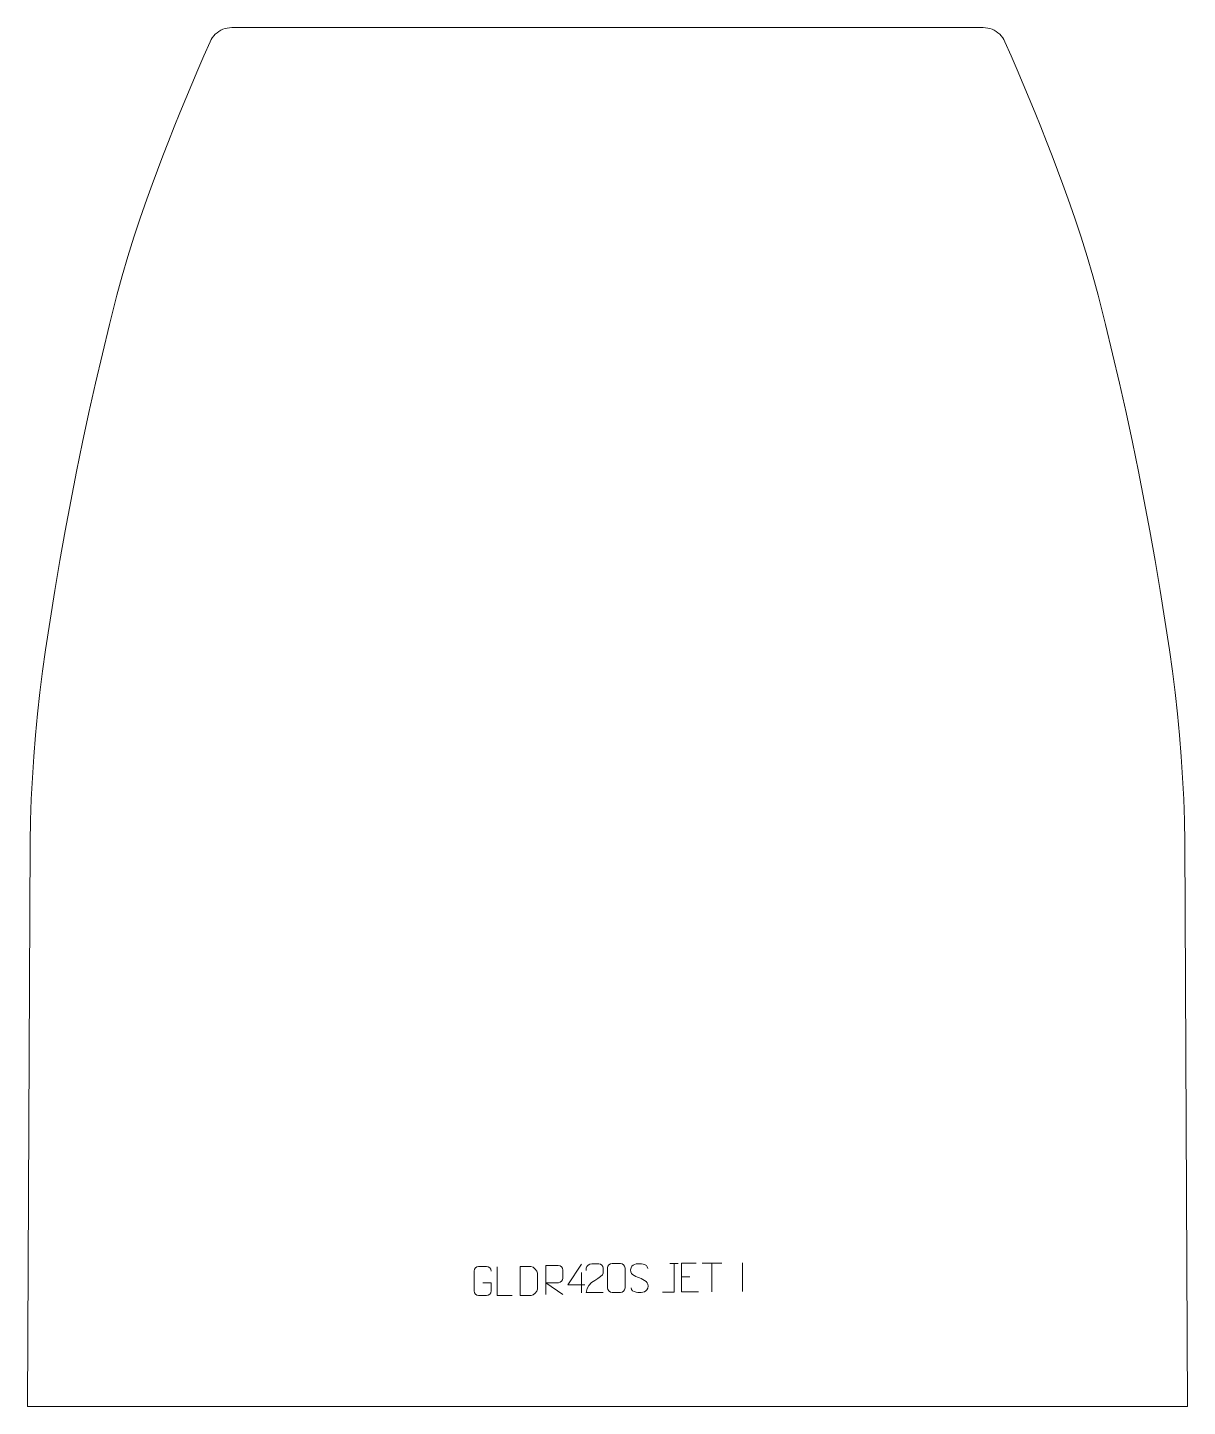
# Model space of a CAD drawing. Header units: millimetres. Extents: x -486 to 519, y 592 to 1787.
import ezdxf

# ---------------------------------------------------------------- set-up
doc = ezdxf.new("R2010")
doc.units = ezdxf.units.MM
doc.header["$MEASUREMENT"] = 0
doc.layers.add('layer 1', color=7, linetype='Continuous')

msp = doc.modelspace()

# ---------------------------------------------------------------- linework, layer by layer
at = {"layer": 'layer 1', "color": 242, "lineweight": 9}
msp.add_open_spline([(-309.1785, 1786.7796), (-309.1785, 1786.7796), (341.9629, 1786.7796), (341.9629, 1786.7796), (341.9629, 1786.7796), (341.9629, 1786.7796), (343.9396, 1786.6842), (343.9396, 1786.6842), (343.9396, 1786.6842), (343.9396, 1786.6842), (345.8987, 1786.4008), (345.8987, 1786.4008), (345.8987, 1786.4008), (345.8987, 1786.4008), (347.8203, 1785.9315), (347.8203, 1785.9315), (347.8203, 1785.9315), (347.8203, 1785.9315), (349.6891, 1785.2805), (349.6891, 1785.2805), (349.6891, 1785.2805), (349.6891, 1785.2805), (351.4872, 1784.4541), (351.4872, 1784.4541), (351.4872, 1784.4541), (351.4872, 1784.4541), (353.1981, 1783.4594), (353.1981, 1783.4594), (353.1981, 1783.4594), (353.1981, 1783.4594), (354.8061, 1782.305), (354.8061, 1782.305), (354.8061, 1782.305), (354.8061, 1782.305), (356.2961, 1781.0033), (356.2961, 1781.0033), (356.2961, 1781.0033), (356.2961, 1781.0033), (357.6539, 1779.5643), (357.6539, 1779.5643), (357.6539, 1779.5643), (357.6539, 1779.5643), (358.8684, 1778.0018), (358.8684, 1778.0018), (358.8684, 1778.0018), (358.8684, 1778.0018), (359.9285, 1776.3315), (359.9285, 1776.3315), (359.9285, 1776.3315), (359.9285, 1776.3315), (360.8234, 1774.5664), (360.8234, 1774.5664), (360.8234, 1774.5664), (360.8234, 1774.5664), (366.1868, 1762.3203), (366.1868, 1762.3203), (366.1868, 1762.3203), (366.1868, 1762.3203), (371.4742, 1750.0418), (371.4742, 1750.0418), (371.4742, 1750.0418), (371.4742, 1750.0418), (376.6878, 1737.7309), (376.6878, 1737.7309), (376.6878, 1737.7309), (376.6878, 1737.7309), (381.8248, 1725.3903), (381.8248, 1725.3903), (381.8248, 1725.3903), (381.8248, 1725.3903), (386.888, 1713.0172), (386.888, 1713.0172), (386.888, 1713.0172), (386.888, 1713.0172), (391.8753, 1700.614), (391.8753, 1700.614), (391.8753, 1700.614), (391.8753, 1700.614), (396.7881, 1688.1798), (396.7881, 1688.1798), (396.7881, 1688.1798), (396.7881, 1688.1798), (401.6238, 1675.7177), (401.6238, 1675.7177), (401.6238, 1675.7177), (401.6238, 1675.7177), (406.3839, 1663.2241), (406.3839, 1663.2241), (406.3839, 1663.2241), (406.3839, 1663.2241), (411.0681, 1650.7037), (411.0681, 1650.7037), (411.0681, 1650.7037), (411.0681, 1650.7037), (415.6766, 1638.1541), (415.6766, 1638.1541), (415.6766, 1638.1541), (415.6766, 1638.1541), (421.4799, 1621.7106), (421.4799, 1621.7106), (421.4799, 1621.7106), (421.4799, 1621.7106), (426.9689, 1605.1579), (426.9689, 1605.1579), (426.9689, 1605.1579), (426.9689, 1605.1579), (432.139, 1588.5036), (432.139, 1588.5036), (432.139, 1588.5036), (432.139, 1588.5036), (436.9894, 1571.7534), (436.9894, 1571.7534), (436.9894, 1571.7534), (436.9894, 1571.7534), (441.5199, 1554.9132), (441.5199, 1554.9132), (441.5199, 1554.9132), (441.5199, 1554.9132), (447.9192, 1529.5516), (447.9192, 1529.5516), (447.9192, 1529.5516), (447.9192, 1529.5516), (454.0962, 1504.134), (454.0962, 1504.134), (454.0962, 1504.134), (454.0962, 1504.134), (460.0482, 1478.6633), (460.0482, 1478.6633), (460.0482, 1478.6633), (460.0482, 1478.6633), (465.7747, 1453.1407), (465.7747, 1453.1407), (465.7747, 1453.1407), (465.7747, 1453.1407), (471.2761, 1427.5696), (471.2761, 1427.5696), (471.2761, 1427.5696), (471.2761, 1427.5696), (476.5512, 1401.9505), (476.5512, 1401.9505), (476.5512, 1401.9505), (476.5512, 1401.9505), (481.5996, 1376.2855), (481.5996, 1376.2855), (481.5996, 1376.2855), (481.5996, 1376.2855), (486.4221, 1350.5761), (486.4221, 1350.5761), (486.4221, 1350.5761), (486.4221, 1350.5761), (491.018, 1324.8263), (491.018, 1324.8263), (491.018, 1324.8263), (491.018, 1324.8263), (495.3858, 1299.0368), (495.3858, 1299.0368), (495.3858, 1299.0368), (495.3858, 1299.0368), (499.5258, 1273.2103), (499.5258, 1273.2103), (499.5258, 1273.2103), (499.5258, 1273.2103), (503.4378, 1247.3472), (503.4378, 1247.3472), (503.4378, 1247.3472), (503.4378, 1247.3472), (506.001, 1228.9558), (506.001, 1228.9558), (506.001, 1228.9558), (506.001, 1228.9558), (508.2964, 1210.5293), (508.2964, 1210.5293), (508.2964, 1210.5293), (508.2964, 1210.5293), (510.324, 1192.0714), (510.324, 1192.0714), (510.324, 1192.0714), (510.324, 1192.0714), (512.0836, 1173.5858), (512.0836, 1173.5858), (512.0836, 1173.5858), (512.0836, 1173.5858), (513.5756, 1155.0761), (513.5756, 1155.0761), (513.5756, 1155.0761), (513.5756, 1155.0761), (514.7987, 1136.5478), (514.7987, 1136.5478), (514.7987, 1136.5478), (514.7987, 1136.5478), (515.7527, 1118.0028), (515.7527, 1118.0028), (515.7527, 1118.0028), (515.7527, 1118.0028), (516.4367, 1099.4466), (516.4367, 1099.4466), (516.4367, 1099.4466), (516.4367, 1099.4466), (516.8519, 1080.8818), (516.8519, 1080.8818), (516.8519, 1080.8818), (516.8519, 1080.8818), (518.9793, 591.78), (518.9793, 591.78), (518.9793, 591.78), (518.9793, 591.78), (-486.1946, 591.78), (-486.1946, 591.78), (-486.1946, 591.78), (-486.1946, 591.78), (-484.0675, 1080.8818), (-484.0675, 1080.8818), (-484.0675, 1080.8818), (-484.0675, 1080.8818), (-483.6523, 1099.4466), (-483.6523, 1099.4466), (-483.6523, 1099.4466), (-483.6523, 1099.4466), (-482.9681, 1118.0028), (-482.9681, 1118.0028), (-482.9681, 1118.0028), (-482.9681, 1118.0028), (-482.014, 1136.5478), (-482.014, 1136.5478), (-482.014, 1136.5478), (-482.014, 1136.5478), (-480.7909, 1155.0761), (-480.7909, 1155.0761), (-480.7909, 1155.0761), (-480.7909, 1155.0761), (-479.2992, 1173.5858), (-479.2992, 1173.5858), (-479.2992, 1173.5858), (-479.2992, 1173.5858), (-477.5394, 1192.0714), (-477.5394, 1192.0714), (-477.5394, 1192.0714), (-477.5394, 1192.0714), (-475.512, 1210.5293), (-475.512, 1210.5293), (-475.512, 1210.5293), (-475.512, 1210.5293), (-473.2166, 1228.9558), (-473.2166, 1228.9558), (-473.2166, 1228.9558), (-473.2166, 1228.9558), (-470.6531, 1247.3472), (-470.6531, 1247.3472), (-470.6531, 1247.3472), (-470.6531, 1247.3472), (-466.7414, 1273.2103), (-466.7414, 1273.2103), (-466.7414, 1273.2103), (-466.7414, 1273.2103), (-462.6011, 1299.0368), (-462.6011, 1299.0368), (-462.6011, 1299.0368), (-462.6011, 1299.0368), (-458.2336, 1324.8263), (-458.2336, 1324.8263), (-458.2336, 1324.8263), (-458.2336, 1324.8263), (-453.6386, 1350.5761), (-453.6386, 1350.5761), (-453.6386, 1350.5761), (-453.6386, 1350.5761), (-448.8161, 1376.2855), (-448.8161, 1376.2855), (-448.8161, 1376.2855), (-448.8161, 1376.2855), (-443.7665, 1401.9505), (-443.7665, 1401.9505), (-443.7665, 1401.9505), (-443.7665, 1401.9505), (-438.4914, 1427.5696), (-438.4914, 1427.5696), (-438.4914, 1427.5696), (-438.4914, 1427.5696), (-432.9903, 1453.1407), (-432.9903, 1453.1407), (-432.9903, 1453.1407), (-432.9903, 1453.1407), (-427.2638, 1478.6633), (-427.2638, 1478.6633), (-427.2638, 1478.6633), (-427.2638, 1478.6633), (-421.3118, 1504.134), (-421.3118, 1504.134), (-421.3118, 1504.134), (-421.3118, 1504.134), (-415.1357, 1529.5516), (-415.1357, 1529.5516), (-415.1357, 1529.5516), (-415.1357, 1529.5516), (-408.7352, 1554.9132), (-408.7352, 1554.9132), (-408.7352, 1554.9132), (-408.7352, 1554.9132), (-404.2059, 1571.7534), (-404.2059, 1571.7534), (-404.2059, 1571.7534), (-404.2059, 1571.7534), (-399.3543, 1588.5036), (-399.3543, 1588.5036), (-399.3543, 1588.5036), (-399.3543, 1588.5036), (-394.1842, 1605.1579), (-394.1842, 1605.1579), (-394.1842, 1605.1579), (-394.1842, 1605.1579), (-388.6955, 1621.7106), (-388.6955, 1621.7106), (-388.6955, 1621.7106), (-388.6955, 1621.7106), (-382.8919, 1638.1541), (-382.8919, 1638.1541), (-382.8919, 1638.1541), (-382.8919, 1638.1541), (-378.2837, 1650.7037), (-378.2837, 1650.7037), (-378.2837, 1650.7037), (-378.2837, 1650.7037), (-373.5992, 1663.2241), (-373.5992, 1663.2241), (-373.5992, 1663.2241), (-373.5992, 1663.2241), (-368.8391, 1675.7177), (-368.8391, 1675.7177), (-368.8391, 1675.7177), (-368.8391, 1675.7177), (-364.0034, 1688.1798), (-364.0034, 1688.1798), (-364.0034, 1688.1798), (-364.0034, 1688.1798), (-359.0906, 1700.614), (-359.0906, 1700.614), (-359.0906, 1700.614), (-359.0906, 1700.614), (-354.1033, 1713.0172), (-354.1033, 1713.0172), (-354.1033, 1713.0172), (-354.1033, 1713.0172), (-349.0401, 1725.3903), (-349.0401, 1725.3903), (-349.0401, 1725.3903), (-349.0401, 1725.3903), (-343.9034, 1737.7309), (-343.9034, 1737.7309), (-343.9034, 1737.7309), (-343.9034, 1737.7309), (-338.6895, 1750.0418), (-338.6895, 1750.0418), (-338.6895, 1750.0418), (-338.6895, 1750.0418), (-333.4021, 1762.3203), (-333.4021, 1762.3203), (-333.4021, 1762.3203), (-333.4021, 1762.3203), (-328.039, 1774.5664), (-328.039, 1774.5664), (-328.039, 1774.5664), (-328.039, 1774.5664), (-327.1441, 1776.3315), (-327.1441, 1776.3315), (-327.1441, 1776.3315), (-327.1441, 1776.3315), (-326.084, 1778.0018), (-326.084, 1778.0018), (-326.084, 1778.0018), (-326.084, 1778.0018), (-324.8692, 1779.5643), (-324.8692, 1779.5643), (-324.8692, 1779.5643), (-324.8692, 1779.5643), (-323.5114, 1781.0033), (-323.5114, 1781.0033), (-323.5114, 1781.0033), (-323.5114, 1781.0033), (-322.0217, 1782.305), (-322.0217, 1782.305), (-322.0217, 1782.305), (-322.0217, 1782.305), (-320.4134, 1783.4594), (-320.4134, 1783.4594), (-320.4134, 1783.4594), (-320.4134, 1783.4594), (-318.7025, 1784.4541), (-318.7025, 1784.4541), (-318.7025, 1784.4541), (-318.7025, 1784.4541), (-316.9044, 1785.2805), (-316.9044, 1785.2805), (-316.9044, 1785.2805), (-316.9044, 1785.2805), (-315.0357, 1785.9315), (-315.0357, 1785.9315), (-315.0357, 1785.9315), (-315.0357, 1785.9315), (-313.114, 1786.4008), (-313.114, 1786.4008), (-313.114, 1786.4008), (-313.114, 1786.4008), (-311.1549, 1786.6842), (-311.1549, 1786.6842), (-311.1549, 1786.6842), (-311.1549, 1786.6842), (-309.1785, 1786.7796), (-309.1785, 1786.7796)], degree=3, knots=[0, 0, 0, 0, 0.009708738, 0.009708738, 0.009708738, 0.009708738, 0.019417476, 0.019417476, 0.019417476, 0.019417476, 0.029126214, 0.029126214, 0.029126214, 0.029126214, 0.038834951, 0.038834951, 0.038834951, 0.038834951, 0.048543689, 0.048543689, 0.048543689, 0.048543689, 0.058252427, 0.058252427, 0.058252427, 0.058252427, 0.067961165, 0.067961165, 0.067961165, 0.067961165, 0.077669903, 0.077669903, 0.077669903, 0.077669903, 0.087378641, 0.087378641, 0.087378641, 0.087378641, 0.097087379, 0.097087379, 0.097087379, 0.097087379, 0.106796117, 0.106796117, 0.106796117, 0.106796117, 0.116504854, 0.116504854, 0.116504854, 0.116504854, 0.126213592, 0.126213592, 0.126213592, 0.126213592, 0.13592233, 0.13592233, 0.13592233, 0.13592233, 0.145631068, 0.145631068, 0.145631068, 0.145631068, 0.155339806, 0.155339806, 0.155339806, 0.155339806, 0.165048544, 0.165048544, 0.165048544, 0.165048544, 0.174757282, 0.174757282, 0.174757282, 0.174757282, 0.184466019, 0.184466019, 0.184466019, 0.184466019, 0.194174757, 0.194174757, 0.194174757, 0.194174757, 0.203883495, 0.203883495, 0.203883495, 0.203883495, 0.213592233, 0.213592233, 0.213592233, 0.213592233, 0.223300971, 0.223300971, 0.223300971, 0.223300971, 0.233009709, 0.233009709, 0.233009709, 0.233009709, 0.242718447, 0.242718447, 0.242718447, 0.242718447, 0.252427184, 0.252427184, 0.252427184, 0.252427184, 0.262135922, 0.262135922, 0.262135922, 0.262135922, 0.27184466, 0.27184466, 0.27184466, 0.27184466, 0.281553398, 0.281553398, 0.281553398, 0.281553398, 0.291262136, 0.291262136, 0.291262136, 0.291262136, 0.300970874, 0.300970874, 0.300970874, 0.300970874, 0.310679612, 0.310679612, 0.310679612, 0.310679612, 0.32038835, 0.32038835, 0.32038835, 0.32038835, 0.330097087, 0.330097087, 0.330097087, 0.330097087, 0.339805825, 0.339805825, 0.339805825, 0.339805825, 0.349514563, 0.349514563, 0.349514563, 0.349514563, 0.359223301, 0.359223301, 0.359223301, 0.359223301, 0.368932039, 0.368932039, 0.368932039, 0.368932039, 0.378640777, 0.378640777, 0.378640777, 0.378640777, 0.388349515, 0.388349515, 0.388349515, 0.388349515, 0.398058252, 0.398058252, 0.398058252, 0.398058252, 0.40776699, 0.40776699, 0.40776699, 0.40776699, 0.417475728, 0.417475728, 0.417475728, 0.417475728, 0.427184466, 0.427184466, 0.427184466, 0.427184466, 0.436893204, 0.436893204, 0.436893204, 0.436893204, 0.446601942, 0.446601942, 0.446601942, 0.446601942, 0.45631068, 0.45631068, 0.45631068, 0.45631068, 0.466019417, 0.466019417, 0.466019417, 0.466019417, 0.475728155, 0.475728155, 0.475728155, 0.475728155, 0.485436893, 0.485436893, 0.485436893, 0.485436893, 0.495145631, 0.495145631, 0.495145631, 0.495145631, 0.504854369, 0.504854369, 0.504854369, 0.504854369, 0.514563107, 0.514563107, 0.514563107, 0.514563107, 0.524271845, 0.524271845, 0.524271845, 0.524271845, 0.533980583, 0.533980583, 0.533980583, 0.533980583, 0.54368932, 0.54368932, 0.54368932, 0.54368932, 0.553398058, 0.553398058, 0.553398058, 0.553398058, 0.563106796, 0.563106796, 0.563106796, 0.563106796, 0.572815534, 0.572815534, 0.572815534, 0.572815534, 0.582524272, 0.582524272, 0.582524272, 0.582524272, 0.59223301, 0.59223301, 0.59223301, 0.59223301, 0.601941748, 0.601941748, 0.601941748, 0.601941748, 0.611650485, 0.611650485, 0.611650485, 0.611650485, 0.621359223, 0.621359223, 0.621359223, 0.621359223, 0.631067961, 0.631067961, 0.631067961, 0.631067961, 0.640776699, 0.640776699, 0.640776699, 0.640776699, 0.650485437, 0.650485437, 0.650485437, 0.650485437, 0.660194175, 0.660194175, 0.660194175, 0.660194175, 0.669902913, 0.669902913, 0.669902913, 0.669902913, 0.67961165, 0.67961165, 0.67961165, 0.67961165, 0.689320388, 0.689320388, 0.689320388, 0.689320388, 0.699029126, 0.699029126, 0.699029126, 0.699029126, 0.708737864, 0.708737864, 0.708737864, 0.708737864, 0.718446602, 0.718446602, 0.718446602, 0.718446602, 0.72815534, 0.72815534, 0.72815534, 0.72815534, 0.737864078, 0.737864078, 0.737864078, 0.737864078, 0.747572816, 0.747572816, 0.747572816, 0.747572816, 0.757281553, 0.757281553, 0.757281553, 0.757281553, 0.766990291, 0.766990291, 0.766990291, 0.766990291, 0.776699029, 0.776699029, 0.776699029, 0.776699029, 0.786407767, 0.786407767, 0.786407767, 0.786407767, 0.796116505, 0.796116505, 0.796116505, 0.796116505, 0.805825243, 0.805825243, 0.805825243, 0.805825243, 0.815533981, 0.815533981, 0.815533981, 0.815533981, 0.825242718, 0.825242718, 0.825242718, 0.825242718, 0.834951456, 0.834951456, 0.834951456, 0.834951456, 0.844660194, 0.844660194, 0.844660194, 0.844660194, 0.854368932, 0.854368932, 0.854368932, 0.854368932, 0.86407767, 0.86407767, 0.86407767, 0.86407767, 0.873786408, 0.873786408, 0.873786408, 0.873786408, 0.883495146, 0.883495146, 0.883495146, 0.883495146, 0.893203883, 0.893203883, 0.893203883, 0.893203883, 0.902912621, 0.902912621, 0.902912621, 0.902912621, 0.912621359, 0.912621359, 0.912621359, 0.912621359, 0.922330097, 0.922330097, 0.922330097, 0.922330097, 0.932038835, 0.932038835, 0.932038835, 0.932038835, 0.941747573, 0.941747573, 0.941747573, 0.941747573, 0.951456311, 0.951456311, 0.951456311, 0.951456311, 0.961165049, 0.961165049, 0.961165049, 0.961165049, 0.970873786, 0.970873786, 0.970873786, 0.970873786, 0.980582524, 0.980582524, 0.980582524, 0.980582524, 1, 1, 1, 1], dxfattribs=at)
at = {"layer": 'layer 1', "color": 250, "lineweight": 9}
for points, knots in [([(-91.6032, 699.0045), (-91.6032, 699.0045), (-84.4351, 699.0045), (-84.4351, 699.0045), (-84.4351, 699.0045), (-84.4351, 699.0045), (-84.4351, 691.8364), (-84.4351, 691.8364), (-84.4351, 691.8364), (-84.5748, 689.513), (-86.252, 688.0334), (-88.3998, 688.0226), (-88.3998, 688.0226), (-90.7316, 688.023), (-93.0636, 688.023), (-95.3951, 688.0226), (-95.3951, 688.0226), (-97.32, 687.9172), (-99.2922, 689.8017), (-99.281, 691.819), (-99.281, 691.819), (-99.2806, 697.5891), (-99.2806, 703.3588), (-99.281, 709.1281), (-99.281, 709.1281), (-99.2768, 711.2662), (-97.53, 712.9854), (-95.3777, 712.972), (-95.3777, 712.972), (-93.052, 712.972), (-90.7259, 712.972), (-88.3998, 712.972), (-88.3998, 712.972), (-86.4531, 713.0074), (-84.4617, 711.5159), (-84.4351, 709.0782)], [0, 0, 0, 0, 0.1, 0.1, 0.1, 0.1, 0.2, 0.2, 0.2, 0.2, 0.3, 0.3, 0.3, 0.3, 0.4, 0.4, 0.4, 0.4, 0.5, 0.5, 0.5, 0.5, 0.6, 0.6, 0.6, 0.6, 0.7, 0.7, 0.7, 0.7, 0.8, 0.8, 0.8, 0.8, 1, 1, 1, 1]), ([(-66.1574, 687.8418), (-66.1574, 687.8418), (-79.1065, 687.8418), (-79.1065, 687.8418), (-79.1065, 687.8418), (-79.1065, 687.8418), (-79.1065, 712.7954), (-79.1065, 712.7954)], [0, 0, 0, 0, 0.333333333, 0.333333333, 0.333333333, 0.333333333, 1, 1, 1, 1]), ([(-59.2503, 688.0119), (-56.9185, 688.0123), (-51.9683, 687.9883), (-49.6368, 687.988), (-49.6368, 687.988), (-47.7118, 687.8826), (-44.3932, 691.4242), (-44.4044, 693.4415), (-44.4044, 693.4415), (-44.4048, 699.2116), (-44.4048, 701.3813), (-44.4044, 707.1506), (-44.4044, 707.1506), (-44.4087, 709.2887), (-47.7832, 712.9488), (-49.9356, 712.9353), (-49.9356, 712.9353), (-52.2613, 712.9353), (-56.9856, 712.9353), (-59.3117, 712.9353), (-59.3117, 712.9353), (-59.3113, 707.1884), (-59.25, 693.7592), (-59.2503, 688.0119)], [0, 0, 0, 0, 0.142857143, 0.142857143, 0.142857143, 0.142857143, 0.285714286, 0.285714286, 0.285714286, 0.285714286, 0.428571429, 0.428571429, 0.428571429, 0.428571429, 0.571428571, 0.571428571, 0.571428571, 0.571428571, 0.714285714, 0.714285714, 0.714285714, 0.714285714, 1, 1, 1, 1]), ([(-37.0211, 688.9124), (-37.0211, 688.9124), (-37.0211, 713.8659), (-37.0211, 713.8659), (-37.0211, 713.8659), (-33.4263, 713.8659), (-29.8308, 713.8659), (-26.2356, 713.8659), (-26.2356, 713.8659), (-23.9103, 713.8282), (-22.353, 712.3382), (-22.3571, 709.9718), (-22.3571, 709.9718), (-22.3575, 707.9363), (-22.3575, 704.8769), (-22.3571, 702.8409), (-22.3571, 702.8409), (-22.3636, 700.9654), (-24.1759, 699.0236), (-26.1854, 699.0045), (-26.1854, 699.0045), (-26.1854, 699.0045), (-37.0211, 699.0045), (-37.0211, 699.0045), (-37.0211, 699.0045), (-37.0211, 699.0045), (-22.3664, 688.9124), (-22.3664, 688.9124)], [0, 0, 0, 0, 0.125, 0.125, 0.125, 0.125, 0.25, 0.25, 0.25, 0.25, 0.375, 0.375, 0.375, 0.375, 0.5, 0.5, 0.5, 0.5, 0.625, 0.625, 0.625, 0.625, 0.75, 0.75, 0.75, 0.75, 1, 1, 1, 1]), ([(-3.2413, 697.0758), (-3.2413, 697.0758), (-18.063, 697.0758), (-18.063, 697.0758), (-18.063, 697.0758), (-18.063, 697.0758), (-6.1854, 715.1463), (-6.1854, 715.1463)], [0, 0, 0, 0, 0.333333333, 0.333333333, 0.333333333, 0.333333333, 1, 1, 1, 1]), ([(12.7404, 690.4904), (7.826, 690.4907), (2.9116, 690.4907), (-2.0025, 690.4904), (-2.0025, 690.4904), (-2.0025, 700.4227), (12.6485, 703.0639), (12.7404, 707.3742), (12.7404, 707.3742), (12.7401, 708.7983), (12.7401, 710.222), (12.7404, 711.6453), (12.7404, 711.6453), (12.7235, 713.7224), (10.6007, 715.4472), (8.9297, 715.4645), (8.9297, 715.4645), (6.8565, 715.4641), (4.7836, 715.4641), (2.7112, 715.4645), (2.7112, 715.4645), (0.8891, 715.481), (-1.9356, 713.6889), (-2.0025, 711.5953), (-2.0025, 711.5953), (-2.0025, 711.5953), (-2.0025, 709.5405), (-2.0025, 709.5405)], [0, 0, 0, 0, 0.125, 0.125, 0.125, 0.125, 0.25, 0.25, 0.25, 0.25, 0.375, 0.375, 0.375, 0.375, 0.5, 0.5, 0.5, 0.5, 0.625, 0.625, 0.625, 0.625, 0.75, 0.75, 0.75, 0.75, 1, 1, 1, 1]), ([(20.4486, 715.6401), (22.8147, 715.6401), (25.1812, 715.6401), (27.5477, 715.6401), (27.5477, 715.6401), (29.5282, 715.6757), (31.5542, 714.1814), (31.5813, 711.7393), (31.5813, 711.7393), (31.5809, 705.9819), (31.5809, 700.2241), (31.5813, 694.4659), (31.5813, 694.4659), (31.4392, 692.1383), (29.7328, 690.656), (27.5477, 690.6452), (27.5477, 690.6452), (25.1753, 690.6456), (22.8029, 690.6456), (20.4309, 690.6452), (20.4309, 690.6452), (18.4724, 690.5396), (16.466, 692.4275), (16.4774, 694.4485), (16.4774, 694.4485), (16.4778, 700.2291), (16.4778, 706.0094), (16.4774, 711.7892), (16.4774, 711.7892), (16.4817, 713.9312), (18.2588, 715.6537), (20.4486, 715.6401)], [0, 0, 0, 0, 0.111111111, 0.111111111, 0.111111111, 0.111111111, 0.222222222, 0.222222222, 0.222222222, 0.222222222, 0.333333333, 0.333333333, 0.333333333, 0.333333333, 0.444444444, 0.444444444, 0.444444444, 0.444444444, 0.555555556, 0.555555556, 0.555555556, 0.555555556, 0.666666667, 0.666666667, 0.666666667, 0.666666667, 0.777777778, 0.777777778, 0.777777778, 0.777777778, 1, 1, 1, 1]), ([(44.0293, 703.1408), (39.781, 704.6112), (34.8729, 706.407), (36.878, 711.9273), (36.878, 711.9273), (38.3815, 716.0672), (43.5951, 715.6787), (47.1987, 715.0776), (47.1987, 715.0776), (50.0593, 714.6004), (50.924, 713.3872), (51.2346, 711.3031)], [0, 0, 0, 0, 0.25, 0.25, 0.25, 0.25, 0.5, 0.5, 0.5, 0.5, 1, 1, 1, 1]), ([(64.0073, 690.664), (64.0073, 690.664), (74.0293, 690.664), (74.0293, 690.664), (74.0293, 690.664), (74.0293, 690.664), (74.0293, 715.6176), (74.0293, 715.6176)], [0, 0, 0, 0, 0.333333333, 0.333333333, 0.333333333, 0.333333333, 1, 1, 1, 1]), ([(93.3191, 716.0205), (93.3191, 716.0205), (80.4452, 716.0205), (80.4452, 716.0205), (80.4452, 716.0205), (80.4452, 716.0205), (80.4452, 691.0669), (80.4452, 691.0669), (80.4452, 691.0669), (80.4452, 691.0669), (95.311, 691.0669), (95.311, 691.0669)], [0, 0, 0, 0, 0.25, 0.25, 0.25, 0.25, 0.5, 0.5, 0.5, 0.5, 1, 1, 1, 1]), ([(44.0293, 703.1407), (48.0479, 701.494), (53.0774, 699.6057), (51.2434, 694.2454), (51.2434, 694.2454), (49.7836, 689.979), (44.8728, 690.2357), (41.1467, 690.7904), (41.1467, 690.7904), (38.3967, 691.2002), (37.1758, 692.4137), (36.7978, 694.5259)], [0, 0, 0, 0, 0.25, 0.25, 0.25, 0.25, 0.5, 0.5, 0.5, 0.5, 1, 1, 1, 1])]:
    msp.add_open_spline(points, degree=3, knots=knots, dxfattribs=at)
for points in [[(-6.1854, 707.8369), (-6.1854, 707.8369), (-6.1854, 690.1722), (-6.1854, 690.1722)], [(70.4452, 715.6176), (70.4452, 715.6176), (77.6134, 715.6176), (77.6134, 715.6176)], [(98.3845, 715.997), (98.3845, 715.997), (115.3717, 715.997), (115.3717, 715.997)], [(106.8783, 691.067), (106.8783, 691.067), (106.8783, 716.0205), (106.8783, 716.0205)], [(133.3904, 716.3335), (133.3904, 716.3335), (133.3904, 691.3594), (133.3904, 691.3594)], [(80.4452, 704.1408), (80.4452, 704.1408), (87.6133, 704.1408), (87.6133, 704.1408)]]:
    msp.add_open_spline(points, degree=3, dxfattribs=at)

doc.saveas('drawing.dxf')
